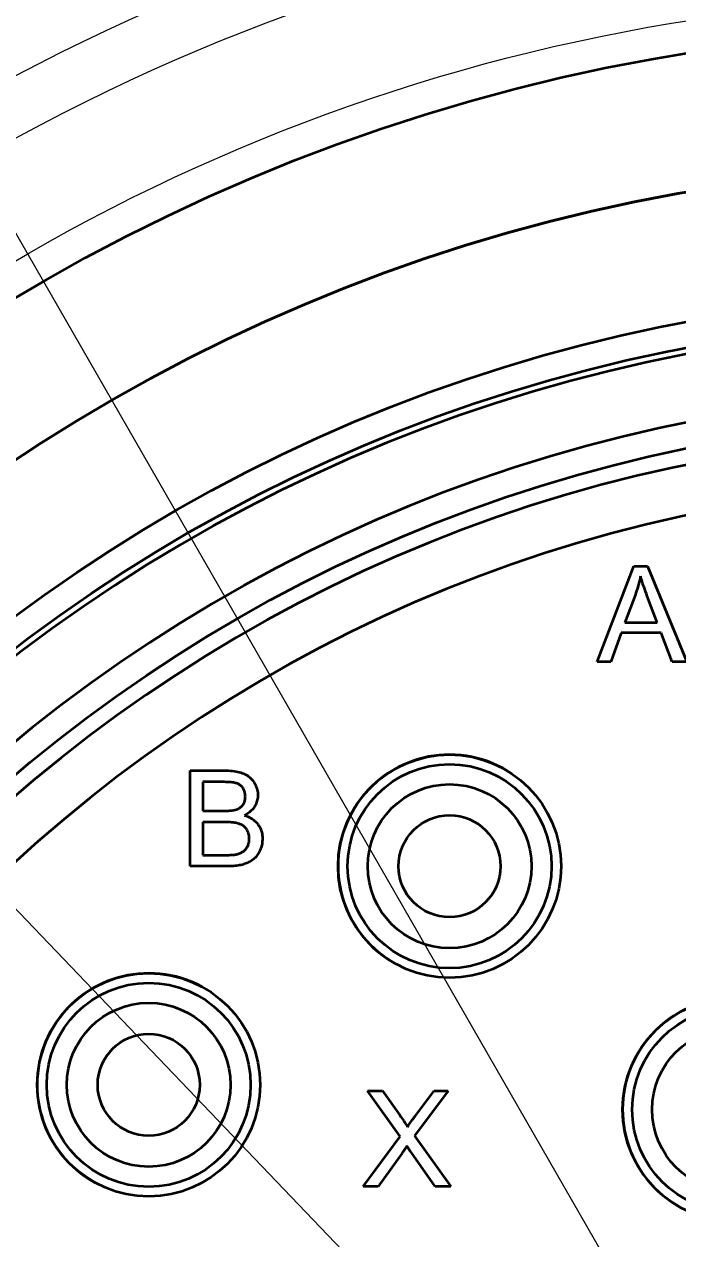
# Model space of a CAD drawing. Extents: x 23 to 417, y 3 to 294.
# Drawn here: x 377.56 to 382.68, y 217.37 to 226.89 of the extents above; entities that cross this region are included whole.
import ezdxf
from ezdxf.enums import TextEntityAlignment as Align

# ---------------------------------------------------------------- set-up
doc = ezdxf.new("R2010")
doc.units = 0
doc.linetypes.add('DASHDOT', pattern=[18.5, 12, -3, 0.5, -3])
doc.layers.get('0').update_dxf_attribs({"lineweight": 13})
doc.styles.get("Standard").update_dxf_attribs({"font": 'isocp.shx'})
doc.dimstyles.get("Standard").update_dxf_attribs({"dimtxt": 2.5, "dimasz": 2.5, "dimexe": 1.25, "dimexo": 0.625, "dimtad": 1, "dimtxsty": 'Standard', "dimcen": 2.5, "dimadec": 0, "dimazin": 0, "dimtfac": 1, "dimtmove": 0, "dimatfit": 0, "dimfxl": 0, "dimarcsym": 0})

# ---------------------------------------------------------------- blocks, each defined once
blk = doc.blocks.new('*D215')
at = {"color": 7, "lineweight": 13}
blk.add_line((369.2633, 239.5531), (395.349, 194.2124), dxfattribs=at)
for points in [[(376.3151, 228.3342), (374.903, 229.7505), (375.4177, 227.8179)], [(393.937, 195.6288), (395.349, 194.2124), (394.8343, 196.145)]]:
    blk.add_lwpolyline(points, dxfattribs=at)
for s, width, p, p2 in [('%%c', 1.333334, (370.1301, 240.0518), (371.3768, 237.8848)), ('82', 1.338786, (371.8755, 237.0181), (374.0621, 233.2175))]:
    blk.add_text(s, height=2.5, rotation=299.91295, dxfattribs=dict(at, width=width)).set_placement(p, p2, align=Align.FIT)
blk = doc.blocks.new('*D216')
at = {"color": 7, "lineweight": 13}
blk.add_line((363.2339, 234.8367), (397.923, 198.6215), dxfattribs=at)
for points in [[(374.0392, 224.3044), (372.3291, 225.3414), (373.2916, 223.5883)], [(396.2128, 199.6586), (397.923, 198.6215), (396.9605, 200.3747)]]:
    blk.add_lwpolyline(points, dxfattribs=at)
for s, rotation, width, p, p2 in [('%%c', 313.76691, 1.333334, (363.9561, 235.5285), (365.6854, 233.7231)), ('74', 313.76692, 1.299177, (366.3771, 233.0009), (369.4101, 229.8344))]:
    blk.add_text(s, height=2.5, rotation=rotation, dxfattribs=dict(at, width=width)).set_placement(p, p2, align=Align.FIT)
blk = doc.blocks.new('BLOCK4529')
at = {"color": 7, "lineweight": 35, "ltscale": 0.04017}
blk.add_line((-6.148, 19.823), (-5.572, 21.323), dxfattribs=at)
at = {"color": 7, "lineweight": 35, "ltscale": 0.005346}
blk.add_line((-5.572, 21.323), (-5.358, 21.323), dxfattribs=at)
at = {"color": 7, "lineweight": 35, "ltscale": 0.000735854}
blk.add_line((-5.469, 21.166), (-5.475, 21.137), dxfattribs=at)
at = {"color": 7, "lineweight": 35, "ltscale": 0.000651844}
blk.add_line((-5.462, 21.141), (-5.469, 21.166), dxfattribs=at)
at = {"color": 7, "lineweight": 35, "ltscale": 0.040519}
blk.add_line((-5.358, 21.323), (-4.744, 19.823), dxfattribs=at)
at = {"color": 7, "lineweight": 35, "ltscale": 0.000750346}
blk.add_line((-5.521, 20.965), (-5.53, 20.936), dxfattribs=at)
at = {"color": 7, "lineweight": 35, "ltscale": 0.000747881}
blk.add_line((-5.512, 20.993), (-5.521, 20.965), dxfattribs=at)
at = {"color": 7, "lineweight": 35, "ltscale": 0.000745212}
blk.add_line((-5.504, 21.022), (-5.512, 20.993), dxfattribs=at)
at = {"color": 7, "lineweight": 35, "ltscale": 0.000743134}
blk.add_line((-5.496, 21.051), (-5.504, 21.022), dxfattribs=at)
at = {"color": 7, "lineweight": 35, "ltscale": 0.000741284}
blk.add_line((-5.488, 21.079), (-5.496, 21.051), dxfattribs=at)
at = {"color": 7, "lineweight": 35, "ltscale": 0.00073907}
blk.add_line((-5.482, 21.108), (-5.488, 21.079), dxfattribs=at)
at = {"color": 7, "lineweight": 35, "ltscale": 0.000737629}
blk.add_line((-5.475, 21.137), (-5.482, 21.108), dxfattribs=at)
at = {"color": 7, "lineweight": 35, "ltscale": 0.000689615}
blk.add_line((-5.454, 21.114), (-5.462, 21.141), dxfattribs=at)
at = {"color": 7, "lineweight": 35, "ltscale": 0.000727263}
blk.add_line((-5.445, 21.087), (-5.454, 21.114), dxfattribs=at)
at = {"color": 7, "lineweight": 35, "ltscale": 0.000764805}
blk.add_line((-5.435, 21.058), (-5.445, 21.087), dxfattribs=at)
at = {"color": 7, "lineweight": 35, "ltscale": 0.000803168}
blk.add_line((-5.425, 21.027), (-5.435, 21.058), dxfattribs=at)
at = {"color": 7, "lineweight": 35, "ltscale": 0.000840618}
blk.add_line((-5.414, 20.995), (-5.425, 21.027), dxfattribs=at)
at = {"color": 7, "lineweight": 35, "ltscale": 0.000879081}
blk.add_line((-5.402, 20.962), (-5.414, 20.995), dxfattribs=at)
at = {"color": 7, "lineweight": 35, "ltscale": 0.000916477}
blk.add_line((-5.39, 20.928), (-5.402, 20.962), dxfattribs=at)
at = {"color": 7, "lineweight": 35, "ltscale": 0.011745}
blk.add_line((-5.55, 20.879), (-5.715, 20.439), dxfattribs=at)
at = {"color": 7, "lineweight": 35, "ltscale": 0.000755821}
blk.add_line((-5.54, 20.908), (-5.55, 20.879), dxfattribs=at)
at = {"color": 7, "lineweight": 35, "ltscale": 0.000753014}
blk.add_line((-5.53, 20.936), (-5.54, 20.908), dxfattribs=at)
at = {"color": 7, "lineweight": 35, "ltscale": 0.000955038}
blk.add_line((-5.377, 20.892), (-5.39, 20.928), dxfattribs=at)
at = {"color": 7, "lineweight": 35, "ltscale": 0.000993009}
blk.add_line((-5.363, 20.855), (-5.377, 20.892), dxfattribs=at)
at = {"color": 7, "lineweight": 35, "ltscale": 0.011098}
blk.add_line((-5.206, 20.439), (-5.363, 20.855), dxfattribs=at)
at = {"color": 7, "lineweight": 35, "ltscale": 0.012713}
blk.add_line((-5.715, 20.439), (-5.206, 20.439), dxfattribs=at)
at = {"color": 7, "lineweight": 35, "ltscale": 0.012081}
blk.add_line((-5.772, 20.278), (-5.937, 19.823), dxfattribs=at)
at = {"color": 7, "lineweight": 35, "ltscale": 0.015681}
blk.add_line((-5.145, 20.278), (-5.772, 20.278), dxfattribs=at)
at = {"color": 7, "lineweight": 35, "ltscale": 0.012171}
blk.add_line((-4.97, 19.823), (-5.145, 20.278), dxfattribs=at)
at = {"color": 7, "lineweight": 35, "ltscale": 0.005269}
blk.add_line((-5.937, 19.823), (-6.148, 19.823), dxfattribs=at)
at = {"color": 7, "lineweight": 35, "ltscale": 0.005653}
blk.add_line((-4.744, 19.823), (-4.97, 19.823), dxfattribs=at)
at = {"color": 7, "lineweight": 35, "ltscale": 0.0375}
blk.add_line((-12.534, 16.617), (-12.534, 18.117), dxfattribs=at)
at = {"color": 7, "lineweight": 35, "ltscale": 0.014069}
blk.add_line((-12.534, 18.117), (-11.971, 18.117), dxfattribs=at)
at = {"color": 7, "lineweight": 35, "ltscale": 0.000842753}
blk.add_line((-11.971, 18.117), (-11.937, 18.117), dxfattribs=at)
at = {"color": 7, "lineweight": 35, "ltscale": 0.000809038}
blk.add_line((-11.937, 18.117), (-11.905, 18.115), dxfattribs=at)
at = {"color": 7, "lineweight": 35, "ltscale": 0.000776487}
blk.add_line((-11.905, 18.115), (-11.874, 18.113), dxfattribs=at)
at = {"color": 7, "lineweight": 35, "ltscale": 0.000744687}
blk.add_line((-11.874, 18.113), (-11.845, 18.11), dxfattribs=at)
at = {"color": 7, "lineweight": 35, "ltscale": 0.00071389}
blk.add_line((-11.845, 18.11), (-11.816, 18.106), dxfattribs=at)
at = {"color": 7, "lineweight": 35, "ltscale": 0.000683697}
blk.add_line((-11.816, 18.106), (-11.789, 18.101), dxfattribs=at)
at = {"color": 7, "lineweight": 35, "ltscale": 0.000655501}
blk.add_line((-11.789, 18.101), (-11.764, 18.095), dxfattribs=at)
at = {"color": 7, "lineweight": 35, "ltscale": 0.011332}
blk.add_line((-12.335, 17.94), (-12.335, 17.487), dxfattribs=at)
at = {"color": 7, "lineweight": 35, "ltscale": 0.007495}
blk.add_line((-12.036, 17.94), (-12.335, 17.94), dxfattribs=at)
at = {"color": 7, "lineweight": 35, "ltscale": 0.000784316}
blk.add_line((-12.004, 17.94), (-12.036, 17.94), dxfattribs=at)
at = {"color": 7, "lineweight": 35, "ltscale": 0.000737174}
blk.add_line((-11.975, 17.939), (-12.004, 17.94), dxfattribs=at)
at = {"color": 7, "lineweight": 35, "ltscale": 0.000689788}
blk.add_line((-11.947, 17.938), (-11.975, 17.939), dxfattribs=at)
at = {"color": 7, "lineweight": 35, "ltscale": 0.00064309}
blk.add_line((-11.922, 17.937), (-11.947, 17.938), dxfattribs=at)
at = {"color": 7, "lineweight": 35, "ltscale": 0.000595801}
blk.add_line((-11.898, 17.935), (-11.922, 17.937), dxfattribs=at)
at = {"color": 7, "lineweight": 35, "ltscale": 0.000549716}
blk.add_line((-11.876, 17.932), (-11.898, 17.935), dxfattribs=at)
at = {"color": 7, "lineweight": 35, "ltscale": 0.000503945}
blk.add_line((-11.856, 17.93), (-11.876, 17.932), dxfattribs=at)
at = {"color": 7, "lineweight": 35, "ltscale": 0.000458069}
blk.add_line((-11.838, 17.927), (-11.856, 17.93), dxfattribs=at)
at = {"color": 7, "lineweight": 35, "ltscale": 0.000413717}
blk.add_line((-11.822, 17.923), (-11.838, 17.927), dxfattribs=at)
at = {"color": 7, "lineweight": 35, "ltscale": 0.000369928}
blk.add_line((-11.807, 17.919), (-11.822, 17.923), dxfattribs=at)
at = {"color": 7, "lineweight": 35, "ltscale": 0.000344454}
blk.add_line((-11.794, 17.915), (-11.807, 17.919), dxfattribs=at)
at = {"color": 7, "lineweight": 35, "ltscale": 0.000336202}
blk.add_line((-11.782, 17.909), (-11.794, 17.915), dxfattribs=at)
at = {"color": 7, "lineweight": 35, "ltscale": 0.000329939}
blk.add_line((-11.77, 17.903), (-11.782, 17.909), dxfattribs=at)
at = {"color": 7, "lineweight": 35, "ltscale": 0.000627953}
blk.add_line((-11.764, 18.095), (-11.74, 18.088), dxfattribs=at)
at = {"color": 7, "lineweight": 35, "ltscale": 0.000602201}
blk.add_line((-11.74, 18.088), (-11.717, 18.08), dxfattribs=at)
at = {"color": 7, "lineweight": 35, "ltscale": 0.000578323}
blk.add_line((-11.717, 18.08), (-11.695, 18.072), dxfattribs=at)
at = {"color": 7, "lineweight": 35, "ltscale": 0.00056157}
blk.add_line((-11.695, 18.072), (-11.675, 18.062), dxfattribs=at)
at = {"color": 7, "lineweight": 35, "ltscale": 0.000552913}
blk.add_line((-11.675, 18.062), (-11.656, 18.051), dxfattribs=at)
at = {"color": 7, "lineweight": 35, "ltscale": 0.000545957}
blk.add_line((-11.656, 18.051), (-11.637, 18.04), dxfattribs=at)
at = {"color": 7, "lineweight": 35, "ltscale": 0.000540794}
blk.add_line((-11.637, 18.04), (-11.62, 18.027), dxfattribs=at)
at = {"color": 7, "lineweight": 35, "ltscale": 0.00053756}
blk.add_line((-11.62, 18.027), (-11.603, 18.014), dxfattribs=at)
at = {"color": 7, "lineweight": 35, "ltscale": 0.000536736}
blk.add_line((-11.603, 18.014), (-11.587, 17.999), dxfattribs=at)
at = {"color": 7, "lineweight": 35, "ltscale": 0.000537688}
blk.add_line((-11.587, 17.999), (-11.572, 17.984), dxfattribs=at)
at = {"color": 7, "lineweight": 35, "ltscale": 0.000540424}
blk.add_line((-11.572, 17.984), (-11.558, 17.967), dxfattribs=at)
at = {"color": 7, "lineweight": 35, "ltscale": 0.000545965}
blk.add_line((-11.558, 17.967), (-11.545, 17.95), dxfattribs=at)
at = {"color": 7, "lineweight": 35, "ltscale": 0.000553233}
blk.add_line((-11.545, 17.95), (-11.533, 17.931), dxfattribs=at)
at = {"color": 7, "lineweight": 35, "ltscale": 0.00055125}
blk.add_line((-11.533, 17.931), (-11.522, 17.912), dxfattribs=at)
at = {"color": 7, "lineweight": 35, "ltscale": 0.000541229}
blk.add_line((-11.522, 17.912), (-11.512, 17.893), dxfattribs=at)
at = {"color": 7, "lineweight": 35, "ltscale": 0.000325492}
blk.add_line((-11.759, 17.897), (-11.77, 17.903), dxfattribs=at)
at = {"color": 7, "lineweight": 35, "ltscale": 0.000322235}
blk.add_line((-11.749, 17.889), (-11.759, 17.897), dxfattribs=at)
at = {"color": 7, "lineweight": 35, "ltscale": 0.000320675}
blk.add_line((-11.739, 17.881), (-11.749, 17.889), dxfattribs=at)
at = {"color": 7, "lineweight": 35, "ltscale": 0.000321075}
blk.add_line((-11.729, 17.872), (-11.739, 17.881), dxfattribs=at)
at = {"color": 7, "lineweight": 35, "ltscale": 0.000323266}
blk.add_line((-11.721, 17.863), (-11.729, 17.872), dxfattribs=at)
at = {"color": 7, "lineweight": 35, "ltscale": 0.000327071}
blk.add_line((-11.713, 17.852), (-11.721, 17.863), dxfattribs=at)
at = {"color": 7, "lineweight": 35, "ltscale": 0.000332556}
blk.add_line((-11.705, 17.841), (-11.713, 17.852), dxfattribs=at)
at = {"color": 7, "lineweight": 35, "ltscale": 0.000334817}
blk.add_line((-11.698, 17.83), (-11.705, 17.841), dxfattribs=at)
at = {"color": 7, "lineweight": 35, "ltscale": 0.000333894}
blk.add_line((-11.692, 17.818), (-11.698, 17.83), dxfattribs=at)
at = {"color": 7, "lineweight": 35, "ltscale": 0.000334462}
blk.add_line((-11.687, 17.806), (-11.692, 17.818), dxfattribs=at)
at = {"color": 7, "lineweight": 35, "ltscale": 0.000336247}
blk.add_line((-11.682, 17.793), (-11.687, 17.806), dxfattribs=at)
at = {"color": 7, "lineweight": 35, "ltscale": 0.000338852}
blk.add_line((-11.678, 17.78), (-11.682, 17.793), dxfattribs=at)
at = {"color": 7, "lineweight": 35, "ltscale": 0.000342616}
blk.add_line((-11.675, 17.767), (-11.678, 17.78), dxfattribs=at)
at = {"color": 7, "lineweight": 35, "ltscale": 0.000347845}
blk.add_line((-11.673, 17.753), (-11.675, 17.767), dxfattribs=at)
at = {"color": 7, "lineweight": 35, "ltscale": 0.000353826}
blk.add_line((-11.671, 17.739), (-11.673, 17.753), dxfattribs=at)
at = {"color": 7, "lineweight": 35, "ltscale": 0.000361088}
blk.add_line((-11.67, 17.725), (-11.671, 17.739), dxfattribs=at)
at = {"color": 7, "lineweight": 35, "ltscale": 0.000368988}
blk.add_line((-11.669, 17.71), (-11.67, 17.725), dxfattribs=at)
at = {"color": 7, "lineweight": 35, "ltscale": 0.000531929}
blk.add_line((-11.512, 17.893), (-11.503, 17.874), dxfattribs=at)
at = {"color": 7, "lineweight": 35, "ltscale": 0.000524339}
blk.add_line((-11.503, 17.874), (-11.495, 17.854), dxfattribs=at)
at = {"color": 7, "lineweight": 35, "ltscale": 0.000518738}
blk.add_line((-11.495, 17.854), (-11.489, 17.835), dxfattribs=at)
at = {"color": 7, "lineweight": 35, "ltscale": 0.000514375}
blk.add_line((-11.489, 17.835), (-11.483, 17.815), dxfattribs=at)
at = {"color": 7, "lineweight": 35, "ltscale": 0.00051209}
blk.add_line((-11.483, 17.815), (-11.479, 17.795), dxfattribs=at)
at = {"color": 7, "lineweight": 35, "ltscale": 0.000511155}
blk.add_line((-11.479, 17.795), (-11.476, 17.774), dxfattribs=at)
at = {"color": 7, "lineweight": 35, "ltscale": 0.000511941}
blk.add_line((-11.476, 17.774), (-11.474, 17.754), dxfattribs=at)
at = {"color": 7, "lineweight": 35, "ltscale": 0.000514804}
blk.add_line((-11.474, 17.754), (-11.474, 17.733), dxfattribs=at)
at = {"color": 7, "lineweight": 35, "ltscale": 0.000478176}
blk.add_line((-11.474, 17.733), (-11.474, 17.714), dxfattribs=at)
at = {"color": 7, "lineweight": 35, "ltscale": 0.000353703}
blk.add_line((-11.78, 17.52), (-11.767, 17.527), dxfattribs=at)
at = {"color": 7, "lineweight": 35, "ltscale": 0.000345108}
blk.add_line((-11.767, 17.527), (-11.755, 17.534), dxfattribs=at)
at = {"color": 7, "lineweight": 35, "ltscale": 0.000337318}
blk.add_line((-11.755, 17.534), (-11.744, 17.542), dxfattribs=at)
at = {"color": 7, "lineweight": 35, "ltscale": 0.000331364}
blk.add_line((-11.744, 17.542), (-11.734, 17.55), dxfattribs=at)
at = {"color": 7, "lineweight": 35, "ltscale": 0.000326818}
blk.add_line((-11.734, 17.55), (-11.725, 17.559), dxfattribs=at)
at = {"color": 7, "lineweight": 35, "ltscale": 0.000324761}
blk.add_line((-11.725, 17.559), (-11.716, 17.569), dxfattribs=at)
at = {"color": 7, "lineweight": 35, "ltscale": 0.00032367}
blk.add_line((-11.716, 17.569), (-11.708, 17.579), dxfattribs=at)
at = {"color": 7, "lineweight": 35, "ltscale": 0.000323678}
blk.add_line((-11.708, 17.579), (-11.7, 17.59), dxfattribs=at)
at = {"color": 7, "lineweight": 35, "ltscale": 0.000324587}
blk.add_line((-11.7, 17.59), (-11.694, 17.601), dxfattribs=at)
at = {"color": 7, "lineweight": 35, "ltscale": 0.000327396}
blk.add_line((-11.694, 17.601), (-11.688, 17.613), dxfattribs=at)
at = {"color": 7, "lineweight": 35, "ltscale": 0.000331795}
blk.add_line((-11.688, 17.613), (-11.683, 17.625), dxfattribs=at)
at = {"color": 7, "lineweight": 35, "ltscale": 0.000337773}
blk.add_line((-11.683, 17.625), (-11.679, 17.638), dxfattribs=at)
at = {"color": 7, "lineweight": 35, "ltscale": 0.00034512}
blk.add_line((-11.679, 17.638), (-11.675, 17.651), dxfattribs=at)
at = {"color": 7, "lineweight": 35, "ltscale": 0.000353928}
blk.add_line((-11.675, 17.651), (-11.673, 17.665), dxfattribs=at)
at = {"color": 7, "lineweight": 35, "ltscale": 0.000363688}
blk.add_line((-11.673, 17.665), (-11.671, 17.679), dxfattribs=at)
at = {"color": 7, "lineweight": 35, "ltscale": 0.000375347}
blk.add_line((-11.671, 17.679), (-11.67, 17.694), dxfattribs=at)
at = {"color": 7, "lineweight": 35, "ltscale": 0.000387317}
blk.add_line((-11.67, 17.694), (-11.669, 17.71), dxfattribs=at)
at = {"color": 7, "lineweight": 35, "ltscale": 0.000500406}
blk.add_line((-11.537, 17.536), (-11.549, 17.52), dxfattribs=at)
at = {"color": 7, "lineweight": 35, "ltscale": 0.000498554}
blk.add_line((-11.526, 17.552), (-11.537, 17.536), dxfattribs=at)
at = {"color": 7, "lineweight": 35, "ltscale": 0.00049431}
blk.add_line((-11.516, 17.569), (-11.526, 17.552), dxfattribs=at)
at = {"color": 7, "lineweight": 35, "ltscale": 0.000486571}
blk.add_line((-11.507, 17.587), (-11.516, 17.569), dxfattribs=at)
at = {"color": 7, "lineweight": 35, "ltscale": 0.000480348}
blk.add_line((-11.499, 17.604), (-11.507, 17.587), dxfattribs=at)
at = {"color": 7, "lineweight": 35, "ltscale": 0.000475606}
blk.add_line((-11.493, 17.622), (-11.499, 17.604), dxfattribs=at)
at = {"color": 7, "lineweight": 35, "ltscale": 0.000472065}
blk.add_line((-11.487, 17.64), (-11.493, 17.622), dxfattribs=at)
at = {"color": 7, "lineweight": 35, "ltscale": 0.000470387}
blk.add_line((-11.482, 17.658), (-11.487, 17.64), dxfattribs=at)
at = {"color": 7, "lineweight": 35, "ltscale": 0.000470199}
blk.add_line((-11.479, 17.677), (-11.482, 17.658), dxfattribs=at)
at = {"color": 7, "lineweight": 35, "ltscale": 0.000471459}
blk.add_line((-11.476, 17.695), (-11.479, 17.677), dxfattribs=at)
at = {"color": 7, "lineweight": 35, "ltscale": 0.000474225}
blk.add_line((-11.474, 17.714), (-11.476, 17.695), dxfattribs=at)
at = {"color": 7, "lineweight": 35, "ltscale": 0.008109}
blk.add_line((-12.335, 17.487), (-12.011, 17.487), dxfattribs=at)
at = {"color": 7, "lineweight": 35, "ltscale": 0.000641264}
blk.add_line((-12.011, 17.487), (-11.985, 17.487), dxfattribs=at)
at = {"color": 7, "lineweight": 35, "ltscale": 0.000604014}
blk.add_line((-11.985, 17.487), (-11.961, 17.487), dxfattribs=at)
at = {"color": 7, "lineweight": 35, "ltscale": 0.000567267}
blk.add_line((-11.961, 17.487), (-11.939, 17.488), dxfattribs=at)
at = {"color": 7, "lineweight": 35, "ltscale": 0.00052998}
blk.add_line((-11.939, 17.488), (-11.917, 17.49), dxfattribs=at)
at = {"color": 7, "lineweight": 35, "ltscale": 0.000493291}
blk.add_line((-11.917, 17.49), (-11.898, 17.491), dxfattribs=at)
at = {"color": 7, "lineweight": 35, "ltscale": 0.000457195}
blk.add_line((-11.898, 17.491), (-11.88, 17.493), dxfattribs=at)
at = {"color": 7, "lineweight": 35, "ltscale": 0.00042115}
blk.add_line((-11.88, 17.493), (-11.863, 17.495), dxfattribs=at)
at = {"color": 7, "lineweight": 35, "ltscale": 0.000385114}
blk.add_line((-11.863, 17.495), (-11.848, 17.498), dxfattribs=at)
at = {"color": 7, "lineweight": 35, "ltscale": 0.000350452}
blk.add_line((-11.848, 17.498), (-11.834, 17.501), dxfattribs=at)
at = {"color": 7, "lineweight": 35, "ltscale": 0.000316104}
blk.add_line((-11.834, 17.501), (-11.822, 17.504), dxfattribs=at)
at = {"color": 7, "lineweight": 35, "ltscale": 0.000388338}
blk.add_line((-11.822, 17.504), (-11.807, 17.509), dxfattribs=at)
at = {"color": 7, "lineweight": 35, "ltscale": 0.000375544}
blk.add_line((-11.807, 17.509), (-11.793, 17.514), dxfattribs=at)
at = {"color": 7, "lineweight": 35, "ltscale": 0.000364168}
blk.add_line((-11.793, 17.514), (-11.78, 17.52), dxfattribs=at)
at = {"color": 7, "lineweight": 35, "ltscale": 0.000579635}
blk.add_line((-11.663, 17.426), (-11.684, 17.415), dxfattribs=at)
at = {"color": 7, "lineweight": 35, "ltscale": 0.000698018}
blk.add_line((-11.684, 17.415), (-11.657, 17.407), dxfattribs=at)
at = {"color": 7, "lineweight": 35, "ltscale": 0.000564549}
blk.add_line((-11.644, 17.437), (-11.663, 17.426), dxfattribs=at)
at = {"color": 7, "lineweight": 35, "ltscale": 0.000677862}
blk.add_line((-11.657, 17.407), (-11.632, 17.397), dxfattribs=at)
at = {"color": 7, "lineweight": 35, "ltscale": 0.0005507}
blk.add_line((-11.625, 17.449), (-11.644, 17.437), dxfattribs=at)
at = {"color": 7, "lineweight": 35, "ltscale": 0.000659607}
blk.add_line((-11.632, 17.397), (-11.608, 17.386), dxfattribs=at)
at = {"color": 7, "lineweight": 35, "ltscale": 0.000537921}
blk.add_line((-11.608, 17.462), (-11.625, 17.449), dxfattribs=at)
at = {"color": 7, "lineweight": 35, "ltscale": 0.000527161}
blk.add_line((-11.592, 17.476), (-11.608, 17.462), dxfattribs=at)
at = {"color": 7, "lineweight": 35, "ltscale": 0.000643615}
blk.add_line((-11.608, 17.386), (-11.585, 17.374), dxfattribs=at)
at = {"color": 7, "lineweight": 35, "ltscale": 0.000517782}
blk.add_line((-11.576, 17.49), (-11.592, 17.476), dxfattribs=at)
at = {"color": 7, "lineweight": 35, "ltscale": 0.000629675}
blk.add_line((-11.585, 17.374), (-11.563, 17.361), dxfattribs=at)
at = {"color": 7, "lineweight": 35, "ltscale": 0.000510159}
blk.add_line((-11.562, 17.504), (-11.576, 17.49), dxfattribs=at)
at = {"color": 7, "lineweight": 35, "ltscale": 0.000618664}
blk.add_line((-11.563, 17.361), (-11.543, 17.347), dxfattribs=at)
at = {"color": 7, "lineweight": 35, "ltscale": 0.000504386}
blk.add_line((-11.549, 17.52), (-11.562, 17.504), dxfattribs=at)
at = {"color": 7, "lineweight": 35, "ltscale": 0.000610758}
blk.add_line((-11.543, 17.347), (-11.524, 17.332), dxfattribs=at)
at = {"color": 7, "lineweight": 35, "ltscale": 0.012892}
blk.add_line((-12.335, 17.31), (-12.335, 16.794), dxfattribs=at)
at = {"color": 7, "lineweight": 35, "ltscale": 0.008672}
blk.add_line((-11.989, 17.31), (-12.335, 17.31), dxfattribs=at)
at = {"color": 7, "lineweight": 35, "ltscale": 0.00069963}
blk.add_line((-11.961, 17.309), (-11.989, 17.31), dxfattribs=at)
at = {"color": 7, "lineweight": 35, "ltscale": 0.000666312}
blk.add_line((-11.934, 17.309), (-11.961, 17.309), dxfattribs=at)
at = {"color": 7, "lineweight": 35, "ltscale": 0.000633248}
blk.add_line((-11.909, 17.307), (-11.934, 17.309), dxfattribs=at)
at = {"color": 7, "lineweight": 35, "ltscale": 0.00060053}
blk.add_line((-11.885, 17.306), (-11.909, 17.307), dxfattribs=at)
at = {"color": 7, "lineweight": 35, "ltscale": 0.000568136}
blk.add_line((-11.862, 17.303), (-11.885, 17.306), dxfattribs=at)
at = {"color": 7, "lineweight": 35, "ltscale": 0.000536239}
blk.add_line((-11.841, 17.301), (-11.862, 17.303), dxfattribs=at)
at = {"color": 7, "lineweight": 35, "ltscale": 0.000505152}
blk.add_line((-11.821, 17.297), (-11.841, 17.301), dxfattribs=at)
at = {"color": 7, "lineweight": 35, "ltscale": 0.000474475}
blk.add_line((-11.802, 17.294), (-11.821, 17.297), dxfattribs=at)
at = {"color": 7, "lineweight": 35, "ltscale": 0.000444358}
blk.add_line((-11.785, 17.289), (-11.802, 17.294), dxfattribs=at)
at = {"color": 7, "lineweight": 35, "ltscale": 0.000415297}
blk.add_line((-11.769, 17.285), (-11.785, 17.289), dxfattribs=at)
at = {"color": 7, "lineweight": 35, "ltscale": 0.000396278}
blk.add_line((-11.754, 17.279), (-11.769, 17.285), dxfattribs=at)
at = {"color": 7, "lineweight": 35, "ltscale": 0.000387751}
blk.add_line((-11.74, 17.273), (-11.754, 17.279), dxfattribs=at)
at = {"color": 7, "lineweight": 35, "ltscale": 0.000380257}
blk.add_line((-11.726, 17.266), (-11.74, 17.273), dxfattribs=at)
at = {"color": 7, "lineweight": 35, "ltscale": 0.000374812}
blk.add_line((-11.713, 17.259), (-11.726, 17.266), dxfattribs=at)
at = {"color": 7, "lineweight": 35, "ltscale": 0.000370213}
blk.add_line((-11.701, 17.25), (-11.713, 17.259), dxfattribs=at)
at = {"color": 7, "lineweight": 35, "ltscale": 0.000367678}
blk.add_line((-11.69, 17.241), (-11.701, 17.25), dxfattribs=at)
at = {"color": 7, "lineweight": 35, "ltscale": 0.000367093}
blk.add_line((-11.679, 17.232), (-11.69, 17.241), dxfattribs=at)
at = {"color": 7, "lineweight": 35, "ltscale": 0.000367696}
blk.add_line((-11.668, 17.221), (-11.679, 17.232), dxfattribs=at)
at = {"color": 7, "lineweight": 35, "ltscale": 0.000370194}
blk.add_line((-11.659, 17.21), (-11.668, 17.221), dxfattribs=at)
at = {"color": 7, "lineweight": 35, "ltscale": 0.000374073}
blk.add_line((-11.65, 17.198), (-11.659, 17.21), dxfattribs=at)
at = {"color": 7, "lineweight": 35, "ltscale": 0.000375413}
blk.add_line((-11.642, 17.185), (-11.65, 17.198), dxfattribs=at)
at = {"color": 7, "lineweight": 35, "ltscale": 0.000373521}
blk.add_line((-11.634, 17.172), (-11.642, 17.185), dxfattribs=at)
at = {"color": 7, "lineweight": 35, "ltscale": 0.000373664}
blk.add_line((-11.628, 17.159), (-11.634, 17.172), dxfattribs=at)
at = {"color": 7, "lineweight": 35, "ltscale": 0.000374887}
blk.add_line((-11.622, 17.145), (-11.628, 17.159), dxfattribs=at)
at = {"color": 7, "lineweight": 35, "ltscale": 0.000604965}
blk.add_line((-11.524, 17.332), (-11.506, 17.315), dxfattribs=at)
at = {"color": 7, "lineweight": 35, "ltscale": 0.000602603}
blk.add_line((-11.506, 17.315), (-11.49, 17.298), dxfattribs=at)
at = {"color": 7, "lineweight": 35, "ltscale": 0.000602925}
blk.add_line((-11.49, 17.298), (-11.474, 17.279), dxfattribs=at)
at = {"color": 7, "lineweight": 35, "ltscale": 0.000600259}
blk.add_line((-11.474, 17.279), (-11.461, 17.259), dxfattribs=at)
at = {"color": 7, "lineweight": 35, "ltscale": 0.000594712}
blk.add_line((-11.461, 17.259), (-11.448, 17.239), dxfattribs=at)
at = {"color": 7, "lineweight": 35, "ltscale": 0.000591906}
blk.add_line((-11.448, 17.239), (-11.437, 17.218), dxfattribs=at)
at = {"color": 7, "lineweight": 35, "ltscale": 0.000591537}
blk.add_line((-11.437, 17.218), (-11.428, 17.197), dxfattribs=at)
at = {"color": 7, "lineweight": 35, "ltscale": 0.000594394}
blk.add_line((-11.428, 17.197), (-11.42, 17.174), dxfattribs=at)
at = {"color": 7, "lineweight": 35, "ltscale": 0.000599387}
blk.add_line((-11.42, 17.174), (-11.413, 17.151), dxfattribs=at)
at = {"color": 7, "lineweight": 35, "ltscale": 0.000607989}
blk.add_line((-11.413, 17.151), (-11.408, 17.127), dxfattribs=at)
at = {"color": 7, "lineweight": 35, "ltscale": 0.000314857}
blk.add_line((-11.626, 16.948), (-11.621, 16.96), dxfattribs=at)
at = {"color": 7, "lineweight": 35, "ltscale": 0.000377934}
blk.add_line((-11.618, 17.13), (-11.622, 17.145), dxfattribs=at)
at = {"color": 7, "lineweight": 35, "ltscale": 0.000318265}
blk.add_line((-11.621, 16.96), (-11.618, 16.972), dxfattribs=at)
at = {"color": 7, "lineweight": 35, "ltscale": 0.000382401}
blk.add_line((-11.614, 17.116), (-11.618, 17.13), dxfattribs=at)
at = {"color": 7, "lineweight": 35, "ltscale": 0.000322162}
blk.add_line((-11.618, 16.972), (-11.614, 16.984), dxfattribs=at)
at = {"color": 7, "lineweight": 35, "ltscale": 0.000388512}
blk.add_line((-11.611, 17.1), (-11.614, 17.116), dxfattribs=at)
at = {"color": 7, "lineweight": 35, "ltscale": 0.000327304}
blk.add_line((-11.614, 16.984), (-11.612, 16.997), dxfattribs=at)
at = {"color": 7, "lineweight": 35, "ltscale": 0.000332521}
blk.add_line((-11.612, 16.997), (-11.61, 17.01), dxfattribs=at)
at = {"color": 7, "lineweight": 35, "ltscale": 0.000395373}
blk.add_line((-11.609, 17.085), (-11.611, 17.1), dxfattribs=at)
at = {"color": 7, "lineweight": 35, "ltscale": 0.000338879}
blk.add_line((-11.61, 17.01), (-11.608, 17.024), dxfattribs=at)
at = {"color": 7, "lineweight": 35, "ltscale": 0.000404527}
blk.add_line((-11.607, 17.068), (-11.609, 17.085), dxfattribs=at)
at = {"color": 7, "lineweight": 35, "ltscale": 0.000346332}
blk.add_line((-11.608, 17.024), (-11.607, 17.038), dxfattribs=at)
at = {"color": 7, "lineweight": 35, "ltscale": 0.000414038}
blk.add_line((-11.607, 17.052), (-11.607, 17.068), dxfattribs=at)
at = {"color": 7, "lineweight": 35, "ltscale": 0.000354074}
blk.add_line((-11.607, 17.038), (-11.607, 17.052), dxfattribs=at)
at = {"color": 7, "lineweight": 35, "ltscale": 0.000503717}
blk.add_line((-11.408, 16.97), (-11.412, 16.95), dxfattribs=at)
at = {"color": 7, "lineweight": 35, "ltscale": 0.000617944}
blk.add_line((-11.408, 17.127), (-11.404, 17.103), dxfattribs=at)
at = {"color": 7, "lineweight": 35, "ltscale": 0.00050686}
blk.add_line((-11.405, 16.99), (-11.408, 16.97), dxfattribs=at)
at = {"color": 7, "lineweight": 35, "ltscale": 0.000511542}
blk.add_line((-11.403, 17.01), (-11.405, 16.99), dxfattribs=at)
at = {"color": 7, "lineweight": 35, "ltscale": 0.000631012}
blk.add_line((-11.404, 17.103), (-11.402, 17.078), dxfattribs=at)
at = {"color": 7, "lineweight": 35, "ltscale": 0.000516816}
blk.add_line((-11.402, 17.031), (-11.403, 17.01), dxfattribs=at)
at = {"color": 7, "lineweight": 35, "ltscale": 0.000646485}
blk.add_line((-11.402, 17.078), (-11.401, 17.052), dxfattribs=at)
at = {"color": 7, "lineweight": 35, "ltscale": 0.000523492}
blk.add_line((-11.401, 17.052), (-11.402, 17.031), dxfattribs=at)
at = {"color": 7, "lineweight": 35, "ltscale": 0.009337}
blk.add_line((-12.335, 16.794), (-11.962, 16.794), dxfattribs=at)
at = {"color": 7, "lineweight": 35, "ltscale": 0.000466552}
blk.add_line((-11.962, 16.794), (-11.943, 16.794), dxfattribs=at)
at = {"color": 7, "lineweight": 35, "ltscale": 0.000437958}
blk.add_line((-11.943, 16.794), (-11.926, 16.794), dxfattribs=at)
at = {"color": 7, "lineweight": 35, "ltscale": 0.000409402}
blk.add_line((-11.926, 16.794), (-11.909, 16.795), dxfattribs=at)
at = {"color": 7, "lineweight": 35, "ltscale": 0.000380534}
blk.add_line((-11.909, 16.795), (-11.894, 16.795), dxfattribs=at)
at = {"color": 7, "lineweight": 35, "ltscale": 0.000352464}
blk.add_line((-11.894, 16.795), (-11.88, 16.796), dxfattribs=at)
at = {"color": 7, "lineweight": 35, "ltscale": 0.000324107}
blk.add_line((-11.88, 16.796), (-11.867, 16.797), dxfattribs=at)
at = {"color": 7, "lineweight": 35, "ltscale": 0.000295418}
blk.add_line((-11.867, 16.797), (-11.855, 16.798), dxfattribs=at)
at = {"color": 7, "lineweight": 35, "ltscale": 0.000267585}
blk.add_line((-11.855, 16.798), (-11.845, 16.799), dxfattribs=at)
at = {"color": 7, "lineweight": 35, "ltscale": 0.00023923}
blk.add_line((-11.845, 16.799), (-11.835, 16.8), dxfattribs=at)
at = {"color": 7, "lineweight": 35, "ltscale": 0.000211419}
blk.add_line((-11.835, 16.8), (-11.827, 16.801), dxfattribs=at)
at = {"color": 7, "lineweight": 35, "ltscale": 0.000343546}
blk.add_line((-11.827, 16.801), (-11.813, 16.804), dxfattribs=at)
at = {"color": 7, "lineweight": 35, "ltscale": 0.000333991}
blk.add_line((-11.813, 16.804), (-11.8, 16.807), dxfattribs=at)
at = {"color": 7, "lineweight": 35, "ltscale": 0.00032512}
blk.add_line((-11.8, 16.807), (-11.788, 16.81), dxfattribs=at)
at = {"color": 7, "lineweight": 35, "ltscale": 0.000316355}
blk.add_line((-11.788, 16.81), (-11.776, 16.814), dxfattribs=at)
at = {"color": 7, "lineweight": 35, "ltscale": 0.000308324}
blk.add_line((-11.776, 16.814), (-11.764, 16.818), dxfattribs=at)
at = {"color": 7, "lineweight": 35, "ltscale": 0.000300254}
blk.add_line((-11.764, 16.818), (-11.753, 16.822), dxfattribs=at)
at = {"color": 7, "lineweight": 35, "ltscale": 0.00029297}
blk.add_line((-11.753, 16.822), (-11.742, 16.826), dxfattribs=at)
at = {"color": 7, "lineweight": 35, "ltscale": 0.000286004}
blk.add_line((-11.742, 16.826), (-11.732, 16.831), dxfattribs=at)
at = {"color": 7, "lineweight": 35, "ltscale": 0.000279849}
blk.add_line((-11.732, 16.831), (-11.722, 16.837), dxfattribs=at)
at = {"color": 7, "lineweight": 35, "ltscale": 0.000273601}
blk.add_line((-11.722, 16.837), (-11.712, 16.842), dxfattribs=at)
at = {"color": 7, "lineweight": 35, "ltscale": 0.000271381}
blk.add_line((-11.712, 16.842), (-11.703, 16.848), dxfattribs=at)
at = {"color": 7, "lineweight": 35, "ltscale": 0.00027198}
blk.add_line((-11.703, 16.848), (-11.695, 16.855), dxfattribs=at)
at = {"color": 7, "lineweight": 35, "ltscale": 0.00027377}
blk.add_line((-11.695, 16.855), (-11.686, 16.862), dxfattribs=at)
at = {"color": 7, "lineweight": 35, "ltscale": 0.000276366}
blk.add_line((-11.686, 16.862), (-11.678, 16.869), dxfattribs=at)
at = {"color": 7, "lineweight": 35, "ltscale": 0.000279512}
blk.add_line((-11.678, 16.869), (-11.67, 16.877), dxfattribs=at)
at = {"color": 7, "lineweight": 35, "ltscale": 0.000283751}
blk.add_line((-11.67, 16.877), (-11.663, 16.886), dxfattribs=at)
at = {"color": 7, "lineweight": 35, "ltscale": 0.000288754}
blk.add_line((-11.663, 16.886), (-11.656, 16.895), dxfattribs=at)
at = {"color": 7, "lineweight": 35, "ltscale": 0.000294418}
blk.add_line((-11.656, 16.895), (-11.649, 16.905), dxfattribs=at)
at = {"color": 7, "lineweight": 35, "ltscale": 0.000300556}
blk.add_line((-11.649, 16.905), (-11.643, 16.915), dxfattribs=at)
at = {"color": 7, "lineweight": 35, "ltscale": 0.000307355}
blk.add_line((-11.643, 16.915), (-11.637, 16.926), dxfattribs=at)
at = {"color": 7, "lineweight": 35, "ltscale": 0.00031187}
blk.add_line((-11.637, 16.926), (-11.631, 16.937), dxfattribs=at)
at = {"color": 7, "lineweight": 35, "ltscale": 0.00031292}
blk.add_line((-11.631, 16.937), (-11.626, 16.948), dxfattribs=at)
at = {"color": 7, "lineweight": 35, "ltscale": 0.000439729}
blk.add_line((-11.496, 16.776), (-11.507, 16.762), dxfattribs=at)
at = {"color": 7, "lineweight": 35, "ltscale": 0.0004496}
blk.add_line((-11.485, 16.79), (-11.496, 16.776), dxfattribs=at)
at = {"color": 7, "lineweight": 35, "ltscale": 0.000459843}
blk.add_line((-11.474, 16.805), (-11.485, 16.79), dxfattribs=at)
at = {"color": 7, "lineweight": 35, "ltscale": 0.000472008}
blk.add_line((-11.464, 16.821), (-11.474, 16.805), dxfattribs=at)
at = {"color": 7, "lineweight": 35, "ltscale": 0.000484413}
blk.add_line((-11.455, 16.838), (-11.464, 16.821), dxfattribs=at)
at = {"color": 7, "lineweight": 35, "ltscale": 0.000497671}
blk.add_line((-11.446, 16.856), (-11.455, 16.838), dxfattribs=at)
at = {"color": 7, "lineweight": 35, "ltscale": 0.000502972}
blk.add_line((-11.437, 16.874), (-11.446, 16.856), dxfattribs=at)
at = {"color": 7, "lineweight": 35, "ltscale": 0.00050082}
blk.add_line((-11.43, 16.893), (-11.437, 16.874), dxfattribs=at)
at = {"color": 7, "lineweight": 35, "ltscale": 0.000500226}
blk.add_line((-11.423, 16.912), (-11.43, 16.893), dxfattribs=at)
at = {"color": 7, "lineweight": 35, "ltscale": 0.000500103}
blk.add_line((-11.417, 16.931), (-11.423, 16.912), dxfattribs=at)
at = {"color": 7, "lineweight": 35, "ltscale": 0.000501189}
blk.add_line((-11.412, 16.95), (-11.417, 16.931), dxfattribs=at)
at = {"color": 7, "lineweight": 35, "ltscale": 0.014299}
blk.add_line((-11.962, 16.617), (-12.534, 16.617), dxfattribs=at)
at = {"color": 7, "lineweight": 35, "ltscale": 0.000704976}
blk.add_line((-11.934, 16.617), (-11.962, 16.617), dxfattribs=at)
at = {"color": 7, "lineweight": 35, "ltscale": 0.000683116}
blk.add_line((-11.906, 16.618), (-11.934, 16.617), dxfattribs=at)
at = {"color": 7, "lineweight": 35, "ltscale": 0.00066144}
blk.add_line((-11.88, 16.619), (-11.906, 16.618), dxfattribs=at)
at = {"color": 7, "lineweight": 35, "ltscale": 0.000639706}
blk.add_line((-11.854, 16.621), (-11.88, 16.619), dxfattribs=at)
at = {"color": 7, "lineweight": 35, "ltscale": 0.000618656}
blk.add_line((-11.83, 16.623), (-11.854, 16.621), dxfattribs=at)
at = {"color": 7, "lineweight": 35, "ltscale": 0.000597907}
blk.add_line((-11.806, 16.626), (-11.83, 16.623), dxfattribs=at)
at = {"color": 7, "lineweight": 35, "ltscale": 0.000577225}
blk.add_line((-11.783, 16.629), (-11.806, 16.626), dxfattribs=at)
at = {"color": 7, "lineweight": 35, "ltscale": 0.000557284}
blk.add_line((-11.761, 16.633), (-11.783, 16.629), dxfattribs=at)
at = {"color": 7, "lineweight": 35, "ltscale": 0.000537914}
blk.add_line((-11.74, 16.637), (-11.761, 16.633), dxfattribs=at)
at = {"color": 7, "lineweight": 35, "ltscale": 0.000518515}
blk.add_line((-11.72, 16.642), (-11.74, 16.637), dxfattribs=at)
at = {"color": 7, "lineweight": 35, "ltscale": 0.000503042}
blk.add_line((-11.701, 16.647), (-11.72, 16.642), dxfattribs=at)
at = {"color": 7, "lineweight": 35, "ltscale": 0.00049028}
blk.add_line((-11.682, 16.653), (-11.701, 16.647), dxfattribs=at)
at = {"color": 7, "lineweight": 35, "ltscale": 0.000477943}
blk.add_line((-11.664, 16.659), (-11.682, 16.653), dxfattribs=at)
at = {"color": 7, "lineweight": 35, "ltscale": 0.000466382}
blk.add_line((-11.646, 16.666), (-11.664, 16.659), dxfattribs=at)
at = {"color": 7, "lineweight": 35, "ltscale": 0.000455752}
blk.add_line((-11.63, 16.673), (-11.646, 16.666), dxfattribs=at)
at = {"color": 7, "lineweight": 35, "ltscale": 0.000445689}
blk.add_line((-11.613, 16.681), (-11.63, 16.673), dxfattribs=at)
at = {"color": 7, "lineweight": 35, "ltscale": 0.000435967}
blk.add_line((-11.598, 16.689), (-11.613, 16.681), dxfattribs=at)
at = {"color": 7, "lineweight": 35, "ltscale": 0.000427245}
blk.add_line((-11.583, 16.698), (-11.598, 16.689), dxfattribs=at)
at = {"color": 7, "lineweight": 35, "ltscale": 0.00041945}
blk.add_line((-11.569, 16.707), (-11.583, 16.698), dxfattribs=at)
at = {"color": 7, "lineweight": 35, "ltscale": 0.000412386}
blk.add_line((-11.556, 16.716), (-11.569, 16.707), dxfattribs=at)
at = {"color": 7, "lineweight": 35, "ltscale": 0.000411328}
blk.add_line((-11.543, 16.727), (-11.556, 16.716), dxfattribs=at)
at = {"color": 7, "lineweight": 35, "ltscale": 0.000417225}
blk.add_line((-11.53, 16.738), (-11.543, 16.727), dxfattribs=at)
at = {"color": 7, "lineweight": 35, "ltscale": 0.000422947}
blk.add_line((-11.518, 16.749), (-11.53, 16.738), dxfattribs=at)
at = {"color": 7, "lineweight": 35, "ltscale": 0.000430942}
blk.add_line((-11.507, 16.762), (-11.518, 16.749), dxfattribs=at)
at = {"color": 7, "lineweight": 35, "ltscale": 0.005909}
blk.add_line((-9.754, 13.096), (-9.517, 13.096), dxfattribs=at)
at = {"color": 7, "lineweight": 35, "ltscale": 0.022046}
blk.add_line((-9.242, 12.377), (-9.754, 13.096), dxfattribs=at)
at = {"color": 7, "lineweight": 35, "ltscale": 0.011782}
blk.add_line((-9.517, 13.096), (-9.245, 12.711), dxfattribs=at)
at = {"color": 7, "lineweight": 35, "ltscale": 0.022045}
blk.add_line((-8.488, 13.096), (-9.015, 12.389), dxfattribs=at)
at = {"color": 7, "lineweight": 35, "ltscale": 0.012488}
blk.add_line((-9.006, 12.698), (-8.704, 13.096), dxfattribs=at)
at = {"color": 7, "lineweight": 35, "ltscale": 0.005397}
blk.add_line((-8.704, 13.096), (-8.488, 13.096), dxfattribs=at)
at = {"color": 7, "lineweight": 35, "ltscale": 0.000715552}
blk.add_line((-9.245, 12.711), (-9.229, 12.688), dxfattribs=at)
at = {"color": 7, "lineweight": 35, "ltscale": 0.000678748}
blk.add_line((-9.229, 12.688), (-9.213, 12.665), dxfattribs=at)
at = {"color": 7, "lineweight": 35, "ltscale": 0.000642045}
blk.add_line((-9.213, 12.665), (-9.199, 12.644), dxfattribs=at)
at = {"color": 7, "lineweight": 35, "ltscale": 0.000605624}
blk.add_line((-9.199, 12.644), (-9.185, 12.624), dxfattribs=at)
at = {"color": 7, "lineweight": 35, "ltscale": 0.000568688}
blk.add_line((-9.185, 12.624), (-9.172, 12.605), dxfattribs=at)
at = {"color": 7, "lineweight": 35, "ltscale": 0.000532321}
blk.add_line((-9.172, 12.605), (-9.161, 12.587), dxfattribs=at)
at = {"color": 7, "lineweight": 35, "ltscale": 0.000495708}
blk.add_line((-9.161, 12.587), (-9.15, 12.571), dxfattribs=at)
at = {"color": 7, "lineweight": 35, "ltscale": 0.000500143}
blk.add_line((-9.104, 12.56), (-9.093, 12.577), dxfattribs=at)
at = {"color": 7, "lineweight": 35, "ltscale": 0.000507843}
blk.add_line((-9.093, 12.577), (-9.081, 12.594), dxfattribs=at)
at = {"color": 7, "lineweight": 35, "ltscale": 0.000516046}
blk.add_line((-9.081, 12.594), (-9.07, 12.611), dxfattribs=at)
at = {"color": 7, "lineweight": 35, "ltscale": 0.00052406}
blk.add_line((-9.07, 12.611), (-9.058, 12.628), dxfattribs=at)
at = {"color": 7, "lineweight": 35, "ltscale": 0.000532512}
blk.add_line((-9.058, 12.628), (-9.045, 12.645), dxfattribs=at)
at = {"color": 7, "lineweight": 35, "ltscale": 0.000540657}
blk.add_line((-9.045, 12.645), (-9.032, 12.662), dxfattribs=at)
at = {"color": 7, "lineweight": 35, "ltscale": 0.00054938}
blk.add_line((-9.032, 12.662), (-9.019, 12.68), dxfattribs=at)
at = {"color": 7, "lineweight": 35, "ltscale": 0.000557438}
blk.add_line((-9.019, 12.68), (-9.006, 12.698), dxfattribs=at)
at = {"color": 7, "lineweight": 35, "ltscale": 0.000459272}
blk.add_line((-9.15, 12.571), (-9.141, 12.555), dxfattribs=at)
at = {"color": 7, "lineweight": 35, "ltscale": 0.000423161}
blk.add_line((-9.141, 12.555), (-9.132, 12.54), dxfattribs=at)
at = {"color": 7, "lineweight": 35, "ltscale": 0.000386806}
blk.add_line((-9.132, 12.54), (-9.124, 12.527), dxfattribs=at)
at = {"color": 7, "lineweight": 35, "ltscale": 0.000483658}
blk.add_line((-9.124, 12.527), (-9.114, 12.543), dxfattribs=at)
at = {"color": 7, "lineweight": 35, "ltscale": 0.000491747}
blk.add_line((-9.114, 12.543), (-9.104, 12.56), dxfattribs=at)
at = {"color": 7, "lineweight": 35, "ltscale": 0.024383}
blk.add_line((-9.015, 12.389), (-8.447, 11.596), dxfattribs=at)
at = {"color": 7, "lineweight": 35, "ltscale": 0.024337}
blk.add_line((-9.822, 11.596), (-9.242, 12.377), dxfattribs=at)
at = {"color": 7, "lineweight": 35, "ltscale": 0.000406582}
blk.add_line((-9.155, 12.2), (-9.163, 12.187), dxfattribs=at)
at = {"color": 7, "lineweight": 35, "ltscale": 0.000435958}
blk.add_line((-9.145, 12.215), (-9.155, 12.2), dxfattribs=at)
at = {"color": 7, "lineweight": 35, "ltscale": 0.000465427}
blk.add_line((-9.136, 12.231), (-9.145, 12.215), dxfattribs=at)
at = {"color": 7, "lineweight": 35, "ltscale": 0.000317546}
blk.add_line((-9.129, 12.22), (-9.136, 12.231), dxfattribs=at)
at = {"color": 7, "lineweight": 35, "ltscale": 0.000313239}
blk.add_line((-9.122, 12.21), (-9.129, 12.22), dxfattribs=at)
at = {"color": 7, "lineweight": 35, "ltscale": 0.000309428}
blk.add_line((-9.116, 12.199), (-9.122, 12.21), dxfattribs=at)
at = {"color": 7, "lineweight": 35, "ltscale": 0.000305608}
blk.add_line((-9.109, 12.189), (-9.116, 12.199), dxfattribs=at)
at = {"color": 7, "lineweight": 35, "ltscale": 0.016108}
blk.add_line((-9.207, 12.119), (-9.584, 11.596), dxfattribs=at)
at = {"color": 7, "lineweight": 35, "ltscale": 0.000201802}
blk.add_line((-9.203, 12.125), (-9.207, 12.119), dxfattribs=at)
at = {"color": 7, "lineweight": 35, "ltscale": 0.000230957}
blk.add_line((-9.198, 12.133), (-9.203, 12.125), dxfattribs=at)
at = {"color": 7, "lineweight": 35, "ltscale": 0.00026047}
blk.add_line((-9.192, 12.142), (-9.198, 12.133), dxfattribs=at)
at = {"color": 7, "lineweight": 35, "ltscale": 0.000289605}
blk.add_line((-9.185, 12.151), (-9.192, 12.142), dxfattribs=at)
at = {"color": 7, "lineweight": 35, "ltscale": 0.000318936}
blk.add_line((-9.179, 12.162), (-9.185, 12.151), dxfattribs=at)
at = {"color": 7, "lineweight": 35, "ltscale": 0.000348399}
blk.add_line((-9.171, 12.174), (-9.179, 12.162), dxfattribs=at)
at = {"color": 7, "lineweight": 35, "ltscale": 0.000377429}
blk.add_line((-9.163, 12.187), (-9.171, 12.174), dxfattribs=at)
at = {"color": 7, "lineweight": 35, "ltscale": 0.000301133}
blk.add_line((-9.102, 12.179), (-9.109, 12.189), dxfattribs=at)
at = {"color": 7, "lineweight": 35, "ltscale": 0.000297514}
blk.add_line((-9.096, 12.169), (-9.102, 12.179), dxfattribs=at)
at = {"color": 7, "lineweight": 35, "ltscale": 0.000293389}
blk.add_line((-9.089, 12.159), (-9.096, 12.169), dxfattribs=at)
at = {"color": 7, "lineweight": 35, "ltscale": 0.000289479}
blk.add_line((-9.083, 12.15), (-9.089, 12.159), dxfattribs=at)
at = {"color": 7, "lineweight": 35, "ltscale": 0.000285651}
blk.add_line((-9.077, 12.14), (-9.083, 12.15), dxfattribs=at)
at = {"color": 7, "lineweight": 35, "ltscale": 0.000281567}
blk.add_line((-9.07, 12.131), (-9.077, 12.14), dxfattribs=at)
at = {"color": 7, "lineweight": 35, "ltscale": 0.016373}
blk.add_line((-8.693, 11.596), (-9.07, 12.131), dxfattribs=at)
at = {"color": 7, "lineweight": 35, "ltscale": 0.00596}
blk.add_line((-9.584, 11.596), (-9.822, 11.596), dxfattribs=at)
at = {"color": 7, "lineweight": 35, "ltscale": 0.006139}
blk.add_line((-8.447, 11.596), (-8.693, 11.596), dxfattribs=at)
at = {"color": 7, "lineweight": 13}
for radius in [32.789, 31.923, 30.25]:
    blk.add_circle((0, 0), radius, dxfattribs=at)
at = {"color": 7, "lineweight": 35}
for centre, radius in [((0, 0), 29.75), ((0, 0), 27.6), ((0, 0), 25.6), ((0, 0), 25.2), ((0, 0), 23.65), ((-8.465, 16.618), 1.75), ((-8.465, 16.618), 1.6), ((-8.465, 16.618), 1.285), ((-8.465, 16.618), 0.8), ((-13.186, 13.189), 1.75), ((-13.186, 13.189), 1.6), ((-4, 12.8), 1.75), ((-13.186, 13.189), 1.285), ((-4, 12.8), 1.6), ((-13.186, 13.189), 0.8), ((-4, 12.8), 1.285)]:
    blk.add_circle(centre, radius, dxfattribs=at)
for centre, radius, start, end in [((0, 0), 27.6, 0, 180), ((0, 0), 25.1, 92.2833, 447.7167), ((0, 0), 24.05, 92.383, 447.617), ((0, 0), 23.4, 92.2042, 270), ((0, 0), 22.625, 92.2798, 447.7202), ((-8.465, 16.618), 1.75, 61.3521, 241.3521), ((-13.186, 13.189), 1.75, 61.3521, 241.3521), ((-4, 12.8), 1.75, 61.3521, 241.3521)]:
    blk.add_arc(centre, radius, start, end, dxfattribs=at)

msp = doc.modelspace()

# ---------------------------------------------------------------- linework, layer by layer
at = {"color": 7, "linetype": 'DASHDOT', "lineweight": 13}
for radius in [20.5, 18.5]:
    msp.add_circle((385.126, 211.9815), radius, dxfattribs=at)

# ---------------------------------------------------------------- block references
at = {"lineweight": 0, "xscale": 0.5, "yscale": 0.5, "zscale": 0.5}
msp.add_blockref('BLOCK4529', (385.126, 211.9815), dxfattribs=at)

# ---------------------------------------------------------------- dimensions: what is measured, and where the dimension line sits
at = {"color": 0, "lineweight": 0}
for p1, p2, picture, middle in [((395.349, 194.2124), (374.903, 229.7505), '*D215', (371.2293, 236.1359)), ((397.923, 198.6215), (372.3291, 225.3414), '*D216', (365.9609, 231.9897))]:
    dim = msp.add_diameter_dim_2p(p1=p1, p2=p2, dimstyle='Standard', override={"dimlfac": 2}, dxfattribs=at)
    dim.commit()
    dim.dimension.update_dxf_attribs({"geometry": picture, "text_midpoint": middle, "dimtype": 163})

doc.saveas('drawing.dxf')
